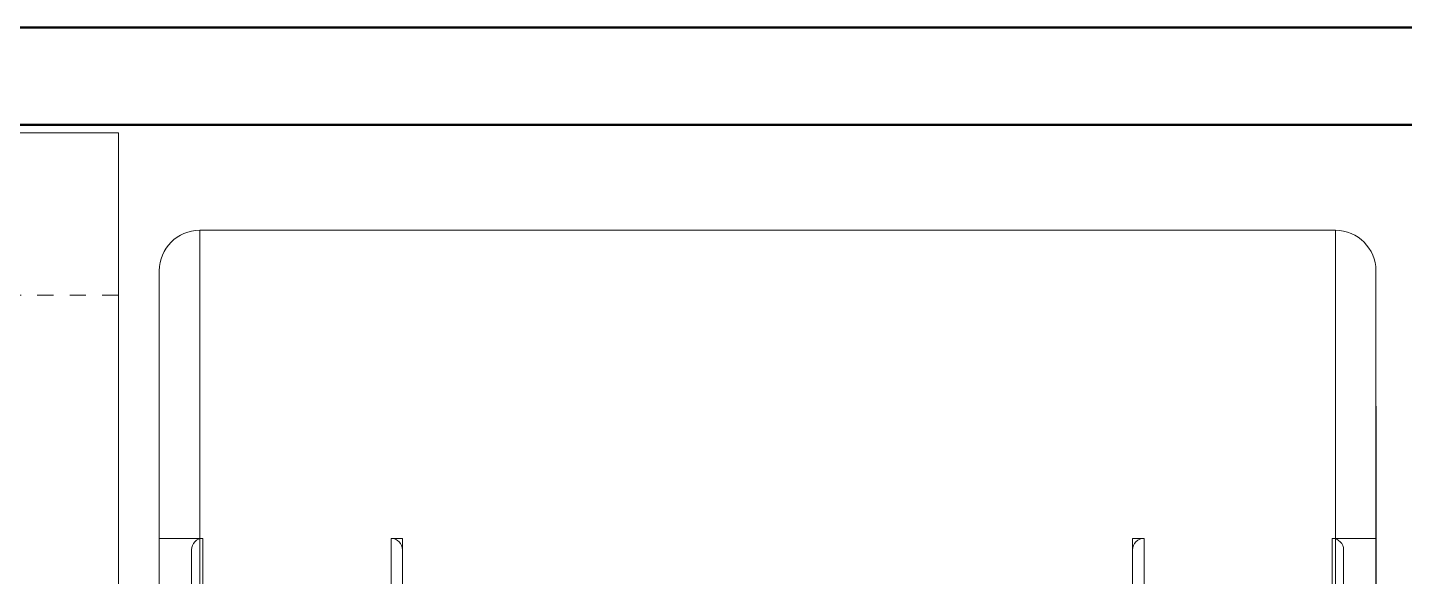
# Model space of a CAD drawing. Header units: millimetres. Extents: x -50460 to 50460, y -35640 to 35640.
# Drawn here: x -33342.3 to -33257.5, y 26638.1 to 26671.9 of the extents above; entities that cross this region are included whole.
import ezdxf

# ---------------------------------------------------------------- set-up
doc = ezdxf.new("R2010")
doc.units = ezdxf.units.MM
doc.linetypes.add('虚线', pattern=[2, 1, -1])
for name, color, linetype, lineweight in [('ACADSichtbare Kanten(DIN_Schmid)', 7, 'Continuous', 50), ('EB0', 7, 'Continuous', 15), ('尺寸线层', 4, 'Continuous', 18), ('粗实线层', 7, 'Continuous', 15), ('粗实线层_1', 7, 'Continuous', 15), ('细实线层', 3, 'Continuous', 18), ('虚线层', 100, '虚线', 18)]:
    doc.layers.add(name, color=color, linetype=linetype, lineweight=lineweight)

# ---------------------------------------------------------------- blocks, each defined once
blk = doc.blocks.new('*X999')
at = {"layer": '粗实线层'}
for p, q in [((0, 187), (-12, 187)), ((0, 187), (0, 177)), ((0, 177), (0, 10))]:
    blk.add_line(p, q, dxfattribs=at)
at = {"layer": '虚线层'}
blk.add_line((0, 177), (-12, 177), dxfattribs=at)
blk = doc.blocks.new('*X1001')
at = {"layer": 'ACADSichtbare Kanten(DIN_Schmid)', "linetype": 'Continuous', "lineweight": 50}
for p, q in [((127.218, 170.589), (297.218, 170.589)), ((127.218, 164.589), (297.218, 164.589))]:
    blk.add_line(p, q, dxfattribs=at)
blk = doc.blocks.new('*X997')
at = {"layer": '粗实线层_1'}
for name, p in [('*X1001', (-306.218, 62.411)), ('*X999', (-101, 39.5))]:
    blk.add_blockref(name, p, dxfattribs=at)
blk = doc.blocks.new('*X1002')
at = {"layer": '粗实线层'}
for p, q in [((-73.49, 42.5), (-73.49, 85)), ((-73.49, 85), (-73.49, 42.5)), ((-73.49, 85), (-3.51, 85)), ((-3.51, 42.5), (-3.51, 85)), ((-3.51, 85), (-3.51, 42.5)), ((-75.99, 82.5), (-75.99, 42.5)), ((-1.01, 42.5), (-1.01, 82.5)), ((-76, 74.15), (-76, 42.5)), ((-76, 74.15), (-75.99, 74.15)), ((-1.01, 74.15), (-1, 74.15)), ((-1, 74.15), (-1, 63.653)), ((-76, 66), (-73.3, 66)), ((-73.3, 42.5), (-73.3, 66)), ((-61.7, 66), (-61.7, 42.5)), ((-61.7, 66), (-61, 66)), ((-61, 66), (-61, 42.5)), ((-16, 66), (-16, 42.5)), ((-16, 66), (-15.3, 66)), ((-15.3, 42.5), (-15.3, 66)), ((-3.7, 66), (-3.7, 42.5)), ((-3.7, 66), (-1, 66)), ((-74, 65.3), (-74, 42.5)), ((-3, 42.5), (-3, 65.3)), ((-1, 63.653), (-1, 53.858))]:
    blk.add_line(p, q, dxfattribs=at)
for centre, radius, start, end in [((-73.49, 82.5), 2.5, 90, 180), ((-3.51, 82.5), 2.5, 359.99998, 89.99996), ((-73.3, 65.3), 0.7, 90, 180.00006), ((-61.7, 65.3), 0.7, 0.00034, 90), ((-15.3, 65.3), 0.7, 90, 180.00006), ((-3.7, 65.3), 0.7, 0.00034, 90)]:
    blk.add_arc(centre, radius, start, end, dxfattribs=at)
blk = doc.blocks.new('*X995')
at = {"layer": '粗实线层_1'}
for name, p in [('*X997', (194, -241)), ('*X1002', (171.5, -105.5))]:
    blk.add_blockref(name, p, dxfattribs=at)
blk = doc.blocks.new('*X947')
at = {"layer": 'EB0'}
blk.add_blockref('*X995', (790, 1048), dxfattribs=at)
blk = doc.blocks.new('*X805')
at = {"layer": '细实线层'}
blk.add_blockref('*X947', (-1515, 4855), dxfattribs=at)

msp = doc.modelspace()

# ---------------------------------------------------------------- block references
at = {"layer": '尺寸线层'}
msp.add_blockref('*X805', (-32704.742, 20776.945), dxfattribs=at)

doc.saveas('drawing.dxf')
